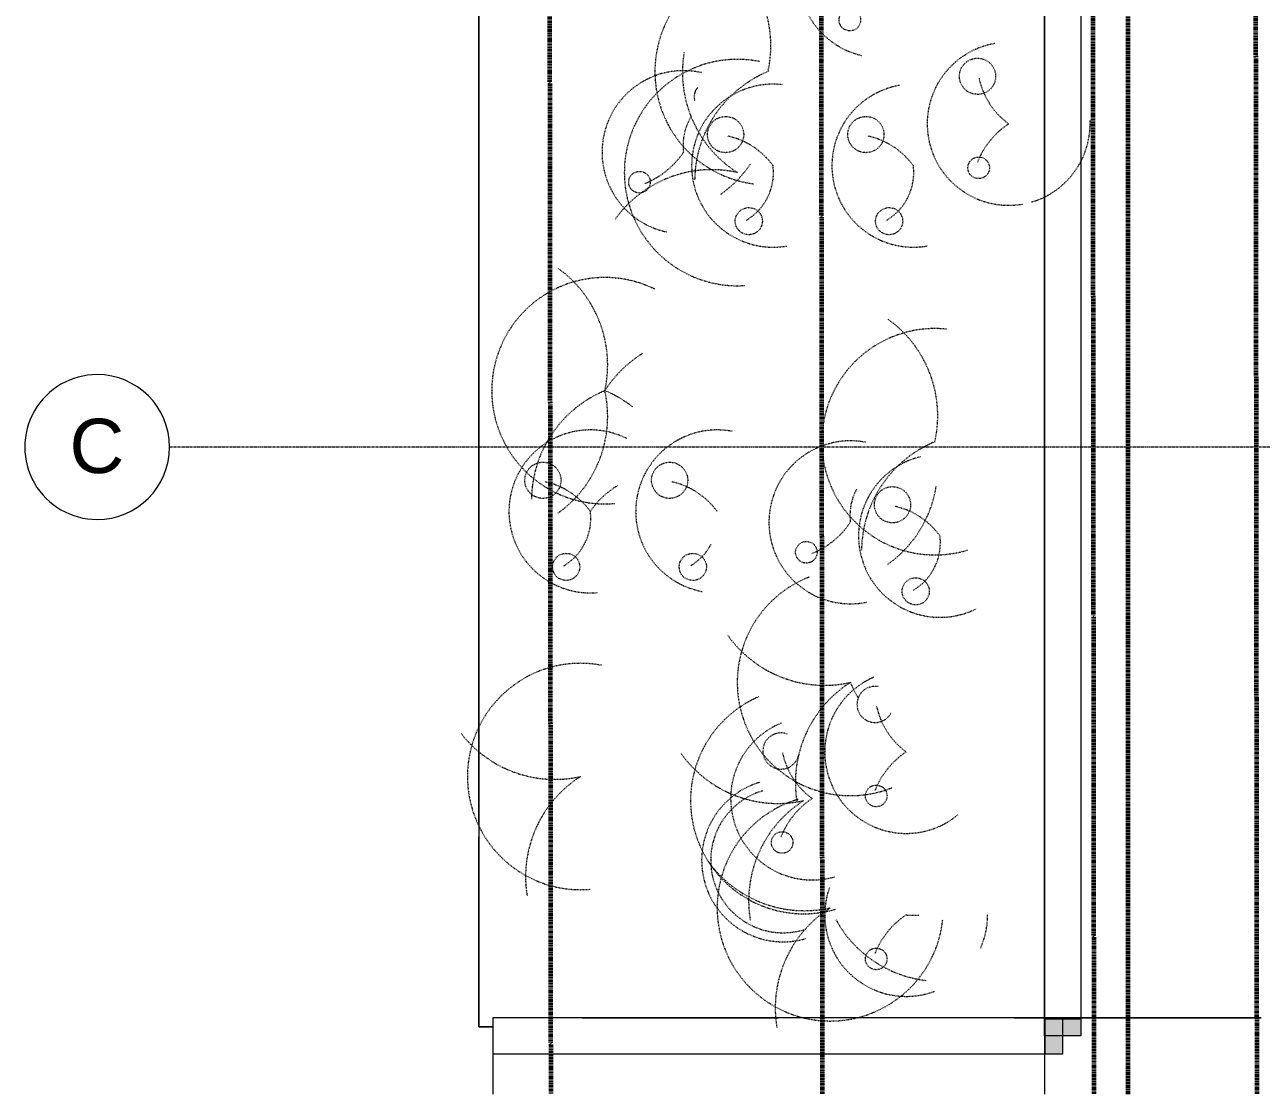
# Model space of a CAD drawing. Header units: inches. Extents: x -4105 to -1989, y 10980 to 12341.
# Drawn here: x -4104.6 to -3831.3, y 11044.2 to 11280.5 of the extents above; entities that cross this region are included whole.
import ezdxf

# ---------------------------------------------------------------- set-up
doc = ezdxf.new("R2010")
doc.units = ezdxf.units.IN
doc.header["$MEASUREMENT"] = 0
for name, pattern in [('Dash', [0.25, 0.125, -0.125]), ('Dash 1_16_', [0.12499999999999999, 0.06249999999999999, -0.06249999999999999]), ('Double Dash 3_8_', [0.9999999999999999, 0.3749999999999999, -0.125, 0.125, -0.125, 0.125, -0.125]), ('Grid Line 1_2_', [0.8749999999999999, 0.4999999999999999, -0.125, 0.125, -0.125])]:
    doc.linetypes.add(name, pattern=pattern)
for name, color, linetype, lineweight in [('0-1', 7, 'Continuous', 5), ('0-3', 7, 'Continuous', 9), ('0-4', 130, 'Double Dash 3_8_', 60), ('0-5', 155, 'Continuous', 5), ('A-DETL-GENF-HDLN-1', 253, 'Dash', 9), ('C-PROP-LINE-1', 130, 'Double Dash 3_8_', 60), ('C-PROP-LINE-2', 91, 'Dash 1_16_', 60), ('C-TOPO', 7, 'Continuous', 9), ('S-FNDN', 32, 'Continuous', 18), ('S-FNDN-3', 32, 'Continuous', 5), ('S-GRID-1', 1, 'Grid Line 1_2_', 9), ('S-GRID-IDEN', 1, 'Continuous', 9), ('S-GRID-IDEN-1', 165, 'Continuous', 9)]:
    doc.layers.add(name, color=color, linetype=linetype, lineweight=lineweight)
doc.styles.add('Arial', font='arial.ttf', dxfattribs={"height": 11.99999999999999})

# ---------------------------------------------------------------- blocks, each defined once
blk = doc.blocks.new('lupin 26755 - lupin 26755-1289252-ENLARGED FLOOR PLAN - 1ST FLOOR PLAN - EAST')
at = {"layer": 'A-DETL-GENF-HDLN-1'}
blk.add_circle((9.72402036047596, -6.624135792036927), 2.385424449560915, dxfattribs=at)
for centre, radius, start, end in [((4.796163466380675e-13, 1.907807245515869e-12), 18.00000000000001, 3.702555429209843e-13, 16.54103130027235), ((4.796163466380675e-13, 1.907807245515869e-12), 17.99999999999998, 201.9494705548255, 5.088887490341627e-14), ((-13.56788488736198, 9.876239818460293), 16.78176430737909, 282.0513600752058, 323.9486399247947), ((15.36415557014124, 10.23356551626938), 18.46031255312946, 213.6662963568679, 248.3337036431313), ((-10.4927474127294, -6.87401824273105), 4.000000000000001, 337.0000000000004, 74.21560983459985), ((-10.4927474127294, -6.87401824273105), 3.999999999999996, 159.5825768656345, 337.0000000000001)]:
    blk.add_arc(centre, radius, start, end, dxfattribs=at)
blk = doc.blocks.new('yew 26768 - yew 26768-1289254-ENLARGED FLOOR PLAN - 1ST FLOOR PLAN - EAST')
at = {"layer": 'A-DETL-GENF-HDLN-1'}
for radius, start, end in [(16, 3.702555429209855e-13, 16.54396406908798), (18, 3.702555429209843e-13, 16.5410712820173), (17.99999999999998, 196.5414356007822, 5.088887490341627e-14), (15.99999999999999, 196.5443739825487, 5.088887490341627e-14)]:
    blk.add_arc((4.90274487674469e-13, 1.91846538655227e-12), radius, start, end, dxfattribs=at)
blk = doc.blocks.new('fountain grass 26747 - fountain grass 26747-1289255-ENLARGED FLOOR PLAN - 1ST FLOOR PLAN - EAST')
at = {"layer": 'A-DETL-GENF-HDLN-1'}
for centre, radius, start, end in [((4.797991227229554e-13, 1.763448072169083e-12), 24.99999999999997, 169.4017390001134, 5.088887490341627e-14), ((-25.61229596486681, -5.699963132140173), 26.2388887779136, 307.8624035004421, 12.54658928984341), ((22.14111074176509, 14.08014557526531), 26.23888877791358, 212.4534107101565, 279.5465892898422), ((4.797991227229554e-13, 1.763448072169083e-12), 24.99999999999999, 3.702555429209835e-13, 4.880467171942472)]:
    blk.add_arc(centre, radius, start, end, dxfattribs=at)
blk = doc.blocks.new('fountain grass 26747 - fountain grass 26747-V107-ENLARGED FLOOR PLAN - 1ST FLOOR PLAN - EAST')
at = {"layer": 'A-DETL-GENF-HDLN-1'}
for centre, radius, start, end in [((4.797991227229554e-13, 1.763448072169083e-12), 25.00000000000001, 3.70255542920984e-13, 21.93133891297232), ((4.797991227229554e-13, 1.763448072169083e-12), 24.99999999999997, 201.3557426442682, 5.088887490341627e-14), ((-25.61229596486681, -5.699963132140173), 26.2388887779136, 305.4534107101574, 12.54658928984341), ((-10.02147299423047, 24.2497291392235), 26.23888877791362, 292.4534107101558, 300.8400580326166), ((22.14111074176509, 14.08014557526531), 26.23888877791358, 212.4534107101565, 279.5465892898422)]:
    blk.add_arc(centre, radius, start, end, dxfattribs=at)
blk = doc.blocks.new('fountain grass 26747 - fountain grass 26747-V111-ENLARGED FLOOR PLAN - 1ST FLOOR PLAN - EAST')
at = {"layer": 'A-DETL-GENF-HDLN-1'}
for centre, radius, start, end in [((4.797991227229554e-13, 1.763448072169083e-12), 25.00000000000001, 3.702555429209837e-13, 16.53909726722683), ((4.797991227229554e-13, 1.763448072169083e-12), 24.99999999999997, 203.3063437977648, 5.088887490341627e-14), ((-25.61229596486681, -5.699963132140173), 26.2388887779136, 305.4534107101574, 12.54658928984341), ((22.14111074176509, 14.08014557526531), 26.23888877791358, 212.4534107101565, 279.5465892898422)]:
    blk.add_arc(centre, radius, start, end, dxfattribs=at)
blk = doc.blocks.new('lupin 26755 - lupin 26755-V112-ENLARGED FLOOR PLAN - 1ST FLOOR PLAN - EAST')
at = {"layer": 'A-DETL-GENF-HDLN-1'}
blk.add_circle((9.72402036047596, -6.624135792036927), 2.385424449560915, dxfattribs=at)
for centre, radius, start, end in [((4.796163466380675e-13, 1.907807245515869e-12), 18.00000000000001, 3.702555429209846e-13, 39.28585590936463), ((4.796163466380675e-13, 1.907807245515869e-12), 17.99999999999998, 203.7039797173461, 5.088887490341627e-14), ((-13.56788488736198, 9.876239818460293), 16.78176430737909, 282.0513600752058, 323.9486399247947), ((15.36415557014124, 10.23356551626938), 18.46031255312946, 213.6662963568679, 248.3337036431313), ((-10.4927474127294, -6.87401824273105), 4.000000000000001, 337.0000000000004, 63.03634797400517), ((-10.4927474127294, -6.87401824273105), 3.999999999999996, 169.6967017150673, 337.0000000000001)]:
    blk.add_arc(centre, radius, start, end, dxfattribs=at)
blk = doc.blocks.new('fountain grass 26747 - fountain grass 26747-V113-ENLARGED FLOOR PLAN - 1ST FLOOR PLAN - EAST')
at = {"layer": 'A-DETL-GENF-HDLN-1'}
for centre, radius, start, end in [((4.797991227229554e-13, 1.763448072169083e-12), 24.99999999999999, 3.702555429209834e-13, 84.17198307636856), ((-10.02147299423047, 24.2497291392235), 26.23888877791362, 298.78721580939, 353.2113828884887), ((4.797991227229554e-13, 1.763448072169083e-12), 24.99999999999997, 196.5466246791916, 5.088887490341627e-14), ((-25.61229596486681, -5.699963132140173), 26.2388887779136, 305.4534107101574, 12.54658928984341), ((22.14111074176509, 14.08014557526531), 26.23888877791358, 212.4534107101565, 279.5465892898422)]:
    blk.add_arc(centre, radius, start, end, dxfattribs=at)
blk = doc.blocks.new('lupin 26755 - lupin 26755-V114-ENLARGED FLOOR PLAN - 1ST FLOOR PLAN - EAST')
at = {"layer": 'A-DETL-GENF-HDLN-1'}
blk.add_circle((9.72402036047596, -6.624135792036927), 2.385424449560915, dxfattribs=at)
for centre, radius, start, end in [((4.796163466380675e-13, 1.907807245515869e-12), 18, 65.817059381801, 90.13065406842348), ((4.796163466380675e-13, 1.907807245515869e-12), 18.00000000000001, 3.702555429209845e-13, 20.45814366975881), ((-12.13135021347823, 1.519532814657127), 12.22614567134238, 352.86050292685, 5.98887296336181), ((4.796163466380675e-13, 1.907807245515869e-12), 17.99999999999998, 250.6280435237697, 5.088887490341627e-14), ((15.36415557014124, 10.23356551626938), 18.46031255312946, 213.6662963568679, 248.3337036431313)]:
    blk.add_arc(centre, radius, start, end, dxfattribs=at)
blk = doc.blocks.new('lupin 26755 - lupin 26755-V115-ENLARGED FLOOR PLAN - 1ST FLOOR PLAN - EAST')
at = {"layer": 'A-DETL-GENF-HDLN-1'}
for centre, radius in [((-10.4927474127294, -6.87401824273105), 3.999999999999996), ((9.72402036047596, -6.624135792036927), 2.385424449560915)]:
    blk.add_circle(centre, radius, dxfattribs=at)
for centre, radius, start, end in [((4.796163466380675e-13, 1.907807245515869e-12), 18, 16.35196138053327, 92.51702096566595), ((4.796163466380675e-13, 1.907807245515869e-12), 18, 3.702555429209841e-13, 9.79663967804829), ((4.796163466380675e-13, 1.907807245515869e-12), 17.99999999999998, 189.7966766411103, 5.088887490341627e-14), ((-13.56788488736198, 9.876239818460293), 16.78176430737909, 282.0513600752058, 323.9486399247947), ((15.36415557014124, 10.23356551626938), 18.46031255312946, 213.6662963568679, 248.3337036431313)]:
    blk.add_arc(centre, radius, start, end, dxfattribs=at)
blk = doc.blocks.new('hydrangea 26752 - hydrangea 26752-V127-ENLARGED FLOOR PLAN - 1ST FLOOR PLAN - EAST')
at = {"layer": 'A-DETL-GENF-HDLN-1'}
blk.add_circle((9.724020360475961, -6.624135792037079), 2.385424449560913, dxfattribs=at)
for centre, radius, start, end in [((-13.56788488736198, 9.876239818460142), 16.78176430737908, 290.230661013858, 323.9486399247947), ((15.36415557014125, 10.23356551626923), 18.46031255312946, 213.6662963568679, 248.3337036431313), ((4.845492132926037e-13, 1.759425133487271e-12), 17.99999999999999, 243.5294117647056, 347.275151879705), ((-10.4927474127294, -6.874018242731196), 4.000000000000002, 337.0000000000003, 46.94221381710685), ((-10.4927474127294, -6.874018242731196), 3.999999999999996, 312.9370814967328, 337.0000000000001), ((4.845492132926037e-13, 1.759425133487271e-12), 18.00000000000001, 219.928213257643, 237.8813047939703)]:
    blk.add_arc(centre, radius, start, end, dxfattribs=at)
blk = doc.blocks.new('fountain grass 26747 - fountain grass 26747-V181-ENLARGED FLOOR PLAN - 1ST FLOOR PLAN - EAST')
at = {"layer": 'A-DETL-GENF-HDLN-1'}
for centre, radius, start, end in [((4.797991227229554e-13, -1.763448072169083e-12), 25.00000000000001, 359.9999999999996, 183.7852785340803), ((-25.61229596486681, 5.699963132140173), 26.2388887779136, 347.4534107101563, 54.54658928984227), ((22.14111074176509, -14.08014557526531), 26.23888877791358, 80.45341071015739, 147.5465892898431), ((4.797991227229554e-13, -1.763448072169083e-12), 25, 348.7588875501681, 359.9999999999993)]:
    blk.add_arc(centre, radius, start, end, dxfattribs=at)
blk = doc.blocks.new('lupin 26755 - lupin 26755-V182-ENLARGED FLOOR PLAN - 1ST FLOOR PLAN - EAST')
at = {"layer": 'A-DETL-GENF-HDLN-1'}
for centre, radius in [((-10.4927474127294, 6.87401824273105), 3.999999999999996), ((-5.362515209651792, -12.25532021359448), 3.000000000000002)]:
    blk.add_circle(centre, radius, dxfattribs=at)
for centre, radius, start, end in [((4.796163466380675e-13, -1.907807245515869e-12), 18, 103.728424109582, 296.4705882352935), ((-13.56788488736198, -9.876239818460293), 16.78176430737909, 36.05136007520499, 77.9486399247939), ((-12.13135021347823, -1.519532814657127), 12.22614567134238, 300.975504160931, 7.139497073149705)]:
    blk.add_arc(centre, radius, start, end, dxfattribs=at)
blk = doc.blocks.new('fountain grass 26747 - fountain grass 26747-V183-ENLARGED FLOOR PLAN - 1ST FLOOR PLAN - EAST')
at = {"layer": 'A-DETL-GENF-HDLN-1'}
for centre, radius, start, end in [((4.797991227229554e-13, -1.763448072169083e-12), 24.99999999999999, 84.15084360233871, 286.9510004589109), ((-25.61229596486681, 5.699963132140173), 26.2388887779136, 347.4534107101563, 54.54658928984227), ((10.02147299423079, -24.2497291392235), 26.23888877791361, 112.4534107101563, 179.5465892898423), ((-25.61229596486681, -5.699963132143699), 26.23888877791359, 305.4534107101574, 350.9832135132427)]:
    blk.add_arc(centre, radius, start, end, dxfattribs=at)
blk = doc.blocks.new('lupin 26755 - lupin 26755-V184-ENLARGED FLOOR PLAN - 1ST FLOOR PLAN - EAST')
at = {"layer": 'A-DETL-GENF-HDLN-1'}
blk.add_circle((9.72402036047596, 6.624135792036927), 2.385424449560915, dxfattribs=at)
for centre, radius, start, end in [((4.796163466380675e-13, -1.907807245515869e-12), 18.00000000000001, 359.9999999999996, 101.5171600572924), ((15.36415557014124, -10.23356551626938), 18.46031255312946, 111.6662963568684, 146.3337036431317), ((4.796163466380675e-13, -1.907807245515869e-12), 17.99999999999999, 259.3986677525091, 359.9999999999993), ((-12.13135021347823, -1.519532814657127), 12.22614567134238, 332.1345899589477, 7.139497073149705)]:
    blk.add_arc(centre, radius, start, end, dxfattribs=at)
blk = doc.blocks.new('lupin 26755 - lupin 26755-V185-ENLARGED FLOOR PLAN - 1ST FLOOR PLAN - EAST')
at = {"layer": 'A-DETL-GENF-HDLN-1'}
for centre, radius in [((-10.4927474127294, 6.87401824273105), 3.999999999999996), ((-5.362515209651792, -12.25532021359448), 3.000000000000002)]:
    blk.add_circle(centre, radius, dxfattribs=at)
for centre, radius, start, end in [((4.796163466380675e-13, -1.907807245515869e-12), 18, 83.51381217383275, 279.8024311534581), ((-13.56788488736198, -9.876239818460293), 16.78176430737909, 36.05136007520499, 77.9486399247939), ((-12.13135021347823, -1.519532814657127), 12.22614567134238, 300.975504160931, 7.139497073149705)]:
    blk.add_arc(centre, radius, start, end, dxfattribs=at)
blk = doc.blocks.new('lupin 26755 - lupin 26755-V186-ENLARGED FLOOR PLAN - 1ST FLOOR PLAN - EAST')
at = {"layer": 'A-DETL-GENF-HDLN-1'}
for centre, radius in [((-10.4927474127294, 6.87401824273105), 3.999999999999996), ((-5.362515209651792, -12.25532021359448), 3.000000000000002)]:
    blk.add_circle(centre, radius, dxfattribs=at)
for centre, radius, start, end in [((4.796163466380675e-13, -1.907807245515869e-12), 18, 99.80236232511075, 279.8024314611034), ((-13.56788488736198, -9.876239818460293), 16.78176430737909, 36.05136007520499, 77.9486399247939), ((-12.13135021347823, -1.519532814657127), 12.22614567134238, 300.975504160931, 7.139497073149705)]:
    blk.add_arc(centre, radius, start, end, dxfattribs=at)
blk = doc.blocks.new('fountain grass 26747 - fountain grass 26747-V187-ENLARGED FLOOR PLAN - 1ST FLOOR PLAN - EAST')
at = {"layer": 'A-DETL-GENF-HDLN-1'}
for centre, radius, start, end in [((4.797991227229554e-13, -1.763448072169083e-12), 24.99999999999999, 77.28357048980516, 262.6019769230377), ((-25.61229596486681, 5.699963132140173), 26.2388887779136, 347.4534107101563, 54.54658928984227), ((10.02147299423079, -24.2497291392235), 26.23888877791361, 112.4534107101563, 179.5465892898423), ((-25.61229596486681, -5.699963132143699), 26.23888877791358, 305.4534107101574, 325.8484774279888)]:
    blk.add_arc(centre, radius, start, end, dxfattribs=at)
blk = doc.blocks.new('lupin 26755 - lupin 26755-V188-ENLARGED FLOOR PLAN - 1ST FLOOR PLAN - EAST')
at = {"layer": 'A-DETL-GENF-HDLN-1'}
blk.add_circle((9.72402036047596, 6.624135792036927), 2.385424449560915, dxfattribs=at)
for centre, radius, start, end in [((4.796163466380675e-13, -1.907807245515869e-12), 18.00000000000001, 359.9999999999996, 78.2397057316305), ((15.36415557014124, -10.23356551626938), 18.46031255312946, 111.6662963568684, 146.3337036431317), ((4.796163466380675e-13, -1.907807245515869e-12), 17.99999999999999, 257.2863596465861, 359.9999999999993), ((-12.13135021347823, -1.519532814657127), 12.22614567134238, 328.1722619054286, 7.139497073149705), ((-5.362515209651792, -12.25532021359448), 3.000000000000003, 317.0421142444279, 359.9999999999993), ((-5.362515209651792, -12.25532021359448), 3.000000000000002, 359.9999999999996, 17.56087461498131)]:
    blk.add_arc(centre, radius, start, end, dxfattribs=at)
blk = doc.blocks.new('fountain grass 26747 - fountain grass 26747-V189-ENLARGED FLOOR PLAN - 1ST FLOOR PLAN - EAST')
at = {"layer": 'A-DETL-GENF-HDLN-1'}
for centre, radius, start, end in [((4.797991227229554e-13, -1.763448072169083e-12), 24.99999999999998, 63.83173750007226, 274.9782762420952), ((-25.61229596486681, 5.699963132140173), 26.2388887779136, 347.4534107101563, 54.54658928984227), ((22.14111074176509, -14.08014557526531), 26.23888877791358, 121.7174675126759, 147.5465892898431), ((10.02147299423079, -24.2497291392235), 26.23888877791361, 112.4534107101563, 179.5465892898423), ((-25.61229596486681, -5.699963132143699), 26.23888877791361, 305.4534107101574, 12.54658928984418), ((-10.02147299423047, -24.2497291392235), 26.23888877791362, 51.9256041393771, 67.54658928984378)]:
    blk.add_arc(centre, radius, start, end, dxfattribs=at)
blk = doc.blocks.new('lupin 26755 - lupin 26755-V190-ENLARGED FLOOR PLAN - 1ST FLOOR PLAN - EAST')
at = {"layer": 'A-DETL-GENF-HDLN-1'}
for centre, radius in [((-10.4927474127294, 6.87401824273105), 3.999999999999996), ((-5.362515209651792, -12.25532021359448), 3.000000000000002)]:
    blk.add_circle(centre, radius, dxfattribs=at)
for centre, radius, start, end in [((4.796163466380675e-13, -1.907807245515869e-12), 17.99999999999999, 63.52941176470579, 275.2941176470582), ((-13.56788488736198, -9.876239818460293), 16.78176430737909, 36.05136007520499, 77.9486399247939), ((15.36415557014124, -10.23356551626938), 18.46031255312946, 120.1509828104895, 146.3337036431317), ((-12.13135021347823, -1.519532814657127), 12.22614567134238, 300.975504160931, 7.139497073149705)]:
    blk.add_arc(centre, radius, start, end, dxfattribs=at)
blk = doc.blocks.new('lupin 26755 - lupin 26755-V191-ENLARGED FLOOR PLAN - 1ST FLOOR PLAN - EAST')
at = {"layer": 'A-DETL-GENF-HDLN-1'}
for centre, radius in [((-10.4927474127294, 6.87401824273105), 3.999999999999996), ((-5.362515209651792, -12.25532021359448), 3.000000000000002)]:
    blk.add_circle(centre, radius, dxfattribs=at)
for centre, radius, start, end in [((4.796163466380675e-13, -1.907807245515869e-12), 17.99999999999999, 79.39894213060771, 259.3991844883178), ((-13.56788488736198, -9.876239818460293), 16.78176430737909, 36.05136007520499, 77.9486399247939), ((-12.13135021347823, -1.519532814657127), 12.22614567134237, 300.975504160931, 332.1367271577615)]:
    blk.add_arc(centre, radius, start, end, dxfattribs=at)
blk = doc.blocks.new('CTR  - Topography_rvt-1-ENLARGED FLOOR PLAN - 1ST FLOOR PLAN - EAST')
at = {"layer": 'C-TOPO'}
for p, q in [((-4004.234252929691, 11242.02685546876), (-4004.234252929692, 11296.98925781251)), ((-4004.234252929692, 11296.98925781251), (-4004.234252929691, 11242.02685546876)), ((-3879.223754882816, 11295.09301757813), (-3879.223754882816, 11220.09898958554)), ((-3879.223754882816, 11220.09814453126), (-3879.223754882816, 11295.09301757813)), ((-3879.223754882816, 11295.09301757813), (-3879.223754882816, 11220.09814453126)), ((-4004.234252929691, 11242.02685546876), (-4004.234252929691, 11104.29638671876)), ((-4004.234252929691, 11104.29638671876), (-4004.234252929691, 11242.02685546876)), ((-3879.223754882817, 11220.09898958553), (-3879.223754882817, 11194.64213066491)), ((-3879.223754882816, 11200.42016601564), (-3879.223754882816, 11220.09814453126)), ((-3879.223754882816, 11220.09814453126), (-3879.223754882816, 11200.42016601564)), ((-3879.223754882816, 11194.63696289064), (-3879.223754882816, 11200.42016601564)), ((-3879.223754882816, 11200.42016601564), (-3879.223754882816, 11194.63696289064)), ((-3879.223754882816, 11136.54199218751), (-3879.223754882816, 11194.63696289064)), ((-3879.223754882816, 11194.63696289064), (-3879.223754882816, 11136.54199218751)), ((-3879.223754882816, 11194.63649098042), (-3879.223754882816, 11136.54199218751)), ((-3879.223754882816, 11090.16119315706), (-3879.223754882816, 11136.54199218751)), ((-3879.223754882816, 11090.16064453126), (-3879.223754882816, 11136.54199218751)), ((-3879.223754882816, 11136.54199218751), (-3879.223754882816, 11090.16064453126)), ((-4004.234252929691, 11104.29638671876), (-4004.234252929691, 11101.07446289064)), ((-4004.234252929691, 11104.29638671876), (-4004.234252929691, 11101.07446289064)), ((-4004.234252929691, 11092.07519531251), (-4004.234252929691, 11101.07446289064)), ((-4004.234252929691, 11101.07446289064), (-4004.234252929691, 11092.07519531251)), ((-4004.234252929691, 11092.07519531251), (-4004.234252929692, 11059.11474609376)), ((-4004.234252929692, 11059.11474609376), (-4004.234252929691, 11092.07519531251)), ((-3879.223754882816, 11090.16119315705), (-3879.223754882816, 11082.38172846601)), ((-3879.223754882816, 11085.00585937501), (-3879.223754882816, 11090.16064453126)), ((-3879.223754882816, 11090.16064453126), (-3879.223754882816, 11085.00585937501)), ((-3879.223754882816, 11082.38159179689), (-3879.223754882816, 11085.00585937501)), ((-3879.223754882816, 11085.00585937501), (-3879.223754882816, 11082.38159179689)), ((-3879.223754882816, 11082.38172846601), (-3879.223754882816, 11067.92431640626)), ((-3879.223754882816, 11067.92431640626), (-3879.223754882816, 11082.38159179689)), ((-3879.223754882816, 11082.38159179689), (-3879.223754882816, 11067.92431640626)), ((-3879.223754882816, 11067.92431640626), (-3879.223754882816, 11061.11425781251)), ((-3879.223754882816, 11061.11425781251), (-3879.223754882816, 11067.92431640626)), ((-3879.223754882816, 11067.92431640626), (-3879.223754882816, 11061.11425781251)), ((-3981.368774414066, 11061.11425781251), (-4001.123657226566, 11061.11425781251)), ((-4001.123657226566, 11061.11425781251), (-4001.123657226566, 11059.11474609376)), ((-3981.368774414066, 11061.11425781251), (-4001.123657226566, 11061.11425781251)), ((-4001.123657226566, 11061.11425781251), (-4001.123657226566, 11059.11474609376)), ((-3981.368774414066, 11061.11425781251), (-4001.123657226566, 11061.11425781251)), ((-4001.123657226566, 11061.11425781251), (-4001.123657226566, 11059.11474609376)), ((-3981.368774414066, 11061.11425781251), (-3938.079345703129, 11061.11425781251)), ((-3938.079345703129, 11061.11425781251), (-3981.368774414066, 11061.11425781251)), ((-3938.079345703129, 11061.11425781251), (-3981.368774414066, 11061.11425781251)), ((-3936.589233398441, 11061.11425781251), (-3938.079345703129, 11061.11425781251)), ((-3936.589233398441, 11061.11425781251), (-3938.079345703129, 11061.11425781251)), ((-3936.589233398441, 11061.11425781251), (-3938.079345703129, 11061.11425781251)), ((-3885.923583984379, 11061.11425781251), (-3936.589233398441, 11061.11425781251)), ((-3885.923583984379, 11061.11425781251), (-3936.589233398441, 11061.11425781251)), ((-3885.923583984379, 11061.11425781251), (-3936.589233398441, 11061.11425781251)), ((-3885.923583984379, 11061.11425781251), (-3879.223754882816, 11061.11425781251)), ((-3879.223754882816, 11061.11425781251), (-3885.923583984379, 11061.11425781251)), ((-3879.223754882816, 11061.11425781251), (-3885.923583984379, 11061.11425781251)), ((-3879.223754882816, 11061.11425781251), (-3831.323736679715, 11061.11425781251)), ((-3831.323736679715, 11061.11425781251), (-3879.223754882816, 11061.11425781251)), ((-3831.323736679715, 11061.11425781251), (-3879.223754882816, 11061.11425781251)), ((-4004.234252929692, 11059.11474609376), (-4001.123657226566, 11059.11474609376)), ((-4001.123657226566, 11059.11474609376), (-4004.234252929692, 11059.11474609376)), ((-4001.123657226566, 11059.11474609376), (-4001.123657226566, 11044.22869657995)), ((-3879.223754882816, 11057.11439611053), (-3879.223754882816, 11044.22869657995)), ((-3879.223754882816, 11057.11439611053), (-3879.223754882816, 11044.22869657995)), ((-3879.223754882816, 11057.11439611053), (-3879.223754882816, 11044.22869657995))]:
    blk.add_line(p, q, dxfattribs=at)
at = {"layer": '0-3'}
for name, p, rotation in [('hydrangea 26752 - hydrangea 26752-V127-ENLARGED FLOOR PLAN - 1ST FLOOR PLAN - EAST', (-3915.604240678577, 11291.2346218471), 270), ('fountain grass 26747 - fountain grass 26747-V181-ENLARGED FLOOR PLAN - 1ST FLOOR PLAN - EAST', (-3947.072966624367, 11247.82360000233), 89.99999999999982), ('lupin 26755 - lupin 26755-V115-ENLARGED FLOOR PLAN - 1ST FLOOR PLAN - EAST', (-3887.148855787346, 11258.59257181768), 270), ('lupin 26755 - lupin 26755-V188-ENLARGED FLOOR PLAN - 1ST FLOOR PLAN - EAST', (-3958.999713025252, 11252.32899782852), 180), ('lupin 26755 - lupin 26755-V184-ENLARGED FLOOR PLAN - 1ST FLOOR PLAN - EAST', (-3922.12044766229, 11170.56607345139), 180), ('fountain grass 26747 - fountain grass 26747-V107-ENLARGED FLOOR PLAN - 1ST FLOOR PLAN - EAST', (-3922.120447662292, 11135.19261201106), 270), ('fountain grass 26747 - fountain grass 26747-1289255-ENLARGED FLOOR PLAN - 1ST FLOOR PLAN - EAST', (-3981.740855454229, 11114.41854561311), 270), ('lupin 26755 - lupin 26755-V112-ENLARGED FLOOR PLAN - 1ST FLOOR PLAN - EAST', (-3909.787816460762, 11119.84852297323), 270), ('fountain grass 26747 - fountain grass 26747-V111-ENLARGED FLOOR PLAN - 1ST FLOOR PLAN - EAST', (-3932.443778373393, 11109.09324374581), 270), ('lupin 26755 - lupin 26755-1289252-ENLARGED FLOOR PLAN - 1ST FLOOR PLAN - EAST', (-3930.575832553472, 11109.56110130551), 270), ('yew 26768 - yew 26768-1289254-ENLARGED FLOOR PLAN - 1ST FLOOR PLAN - EAST', (-3936.987624846686, 11095.90637825241), 270), ('fountain grass 26747 - fountain grass 26747-V113-ENLARGED FLOOR PLAN - 1ST FLOOR PLAN - EAST', (-3926.56877837314, 11085.40551401493), 270), ('lupin 26755 - lupin 26755-V114-ENLARGED FLOOR PLAN - 1ST FLOOR PLAN - EAST', (-3909.787816460762, 11083.84852297323), 270)]:
    blk.add_blockref(name, p, dxfattribs=dict(at, rotation=rotation))
for name, p in [('fountain grass 26747 - fountain grass 26747-V187-ENLARGED FLOOR PLAN - 1ST FLOOR PLAN - EAST', (-3940.317868122394, 11270.12881276755)), ('lupin 26755 - lupin 26755-V185-ENLARGED FLOOR PLAN - 1ST FLOOR PLAN - EAST', (-3939.200476309275, 11249.34079667484)), ('lupin 26755 - lupin 26755-V186-ENLARGED FLOOR PLAN - 1ST FLOOR PLAN - EAST', (-3908.200476309275, 11249.34079667484)), ('fountain grass 26747 - fountain grass 26747-V189-ENLARGED FLOOR PLAN - 1ST FLOOR PLAN - EAST', (-3976.37313022143, 11199.63628039966)), ('fountain grass 26747 - fountain grass 26747-V183-ENLARGED FLOOR PLAN - 1ST FLOOR PLAN - EAST', (-3903.438602759432, 11188.36588839042)), ('lupin 26755 - lupin 26755-V190-ENLARGED FLOOR PLAN - 1ST FLOOR PLAN - EAST', (-3979.568008677423, 11172.9732643067)), ('lupin 26755 - lupin 26755-V191-ENLARGED FLOOR PLAN - 1ST FLOOR PLAN - EAST', (-3951.568008677423, 11172.9732643067)), ('lupin 26755 - lupin 26755-V182-ENLARGED FLOOR PLAN - 1ST FLOOR PLAN - EAST', (-3902.321210946313, 11167.57787229772))]:
    blk.add_blockref(name, p, dxfattribs=at)
blk = doc.blocks.new('Family - ___-1878357-ENLARGED FLOOR PLAN - 1ST FLOOR PLAN - EAST')
at = {"layer": 'C-PROP-LINE-1'}
for p, q in [((-3989.585078329567, 12244.25536324661), (-3988.3356382645, 11044.22869657994)), ((-3929.523027214917, 12184.68951180715), (-3928.335605738736, 11044.22869657994)), ((-3869.447957430832, 12124.6895118074), (-3868.323006570339, 11044.22869657994))]:
    blk.add_line(p, q, dxfattribs=at)
blk = doc.blocks.new('Family - ___-1878392-ENLARGED FLOOR PLAN - 1ST FLOOR PLAN - EAST')
at = {"layer": 'C-PROP-LINE-1'}
blk.add_line((-3833.410455548933, 12088.68951180736), (-3832.322987057451, 11044.22869657994), dxfattribs=at)
blk = doc.blocks.new('Grid - Grid Head - Circle-50561-ENLARGED FLOOR PLAN - 1ST FLOOR PLAN - EAST')
at = {"layer": 'S-GRID-IDEN-1'}
for centre, start, end in [((3.326430646399931e-61, -4.078299540852453e-18), 359.9999999999996, 179.9999999999998), ((-3.063147132161011e-60, 3.755506388259091e-17), 179.9999999999998, 359.9999999999993)]:
    blk.add_arc(centre, 0.2500000000000002, start, end, dxfattribs=at)
blk = doc.blocks.new('CTR - 1st Phase - Shell_rvt-1-ENLARGED FLOOR PLAN - 1ST FLOOR PLAN - EAST')
at = {"layer": 'S-GRID-1'}
blk.add_line((-1989.404374490011, 11187.18939611053), (-4072.564696330447, 11187.18939611053), dxfattribs=at)
at = {"layer": '0-4'}
for name in ['Family - ___-1878357-ENLARGED FLOOR PLAN - 1ST FLOOR PLAN - EAST', 'Family - ___-1878392-ENLARGED FLOOR PLAN - 1ST FLOOR PLAN - EAST']:
    blk.add_blockref(name, (0, 0), dxfattribs=at)
at = {"layer": '0-5', "xscale": 63.99999999999997, "yscale": 63.99999999999997, "zscale": 63.99999999999997, "rotation": 89.99999999999986}
blk.add_blockref('Grid - Grid Head - Circle-50561-ENLARGED FLOOR PLAN - 1ST FLOOR PLAN - EAST', (-4088.564696330445, 11187.18939611053), dxfattribs=at)
at = {"layer": 'S-GRID-IDEN', "insert": (-4094.672928950096, 11193.44327572375), "char_height": 11.99999999999999, "width": 14.74599999999999, "attachment_point": 1, "style": 'Arial'}
blk.add_mtext('C', dxfattribs=at)
blk = doc.blocks.new('Family - ___-1870007-ENLARGED FLOOR PLAN - 1ST FLOOR PLAN - EAST')
at = {"layer": 'C-PROP-LINE-2'}
blk.add_line((-3860.723736679692, 11044.22869657994), (-3860.723736679692, 11433.38939611053), dxfattribs=at)

msp = doc.modelspace()

# ---------------------------------------------------------------- hatches: boundary and pattern name
at = {"layer": 'S-FNDN-3'}
for points in [[(-3879.098595906398, 11060.88888061998), (-3871.223736679683, 11060.88888061998), (-3871.223736679683, 11061.11425781251), (-3879.223736679684, 11061.11425781251), (-3879.223736679684, 11060.88888061998)], [(-3879.098595906398, 11053.11439611053), (-3875.223736679685, 11053.11439611053), (-3875.223736679685, 11060.88888061998), (-3879.098595906398, 11060.88888061998)], [(-3879.098595906398, 11053.11439611053), (-3879.098595906398, 11057.11439611053), (-3879.173751289884, 11057.11439611053), (-3879.173751289884, 11053.11439611053)]]:
    msp.add_hatch(color=256, dxfattribs=at).paths.add_polyline_path(points, flags=0)
h = msp.add_hatch(color=256, dxfattribs=at)
h.paths.add_polyline_path([(-3879.173751289884, 11057.11439611053), (-3879.098595906398, 11057.11439611053), (-3879.098595906398, 11060.88888061998), (-3879.223736679684, 11060.88888061998), (-3879.223736679684, 11057.11439611053)], flags=0)
h.paths.add_polyline_path([(-3875.223736679685, 11057.11439611053), (-3871.223736679683, 11057.11439611053), (-3871.223736679683, 11060.88888061998), (-3875.223736679685, 11060.88888061998)], flags=0)

# ---------------------------------------------------------------- linework, layer by layer
at = {"layer": 'S-FNDN'}
for p, q in [((-3871.223736679678, 11299.01439611054), (-3871.223736679679, 11057.11439611052)), ((-3879.223736679678, 11194.64209634171), (-3879.223736679678, 11220.09918617276)), ((-3879.22373667968, 11082.38179895472), (-3879.22373667968, 11090.16119233176)), ((-3879.22373667968, 11057.11439611052), (-3879.22373667968, 11061.1142578125)), ((-3879.22373667968, 11060.88888061997), (-3871.223736679679, 11060.88888061997)), ((-3879.098595906394, 11053.11439611052), (-3879.098595906394, 11060.88888061997)), ((-3875.22373667968, 11060.88888061997), (-3875.22373667968, 11053.11439611052)), ((-3871.223736679679, 11057.11439611052), (-3879.22373667968, 11057.11439611052)), ((-3879.223754882812, 11053.11439611052), (-4001.123657226561, 11053.11439611052)), ((-3875.22373667968, 11053.11439611052), (-3879.17375128988, 11053.11439611052))]:
    msp.add_line(p, q, dxfattribs=at)

# ---------------------------------------------------------------- block references
at = {"layer": '0-1'}
for name in ['CTR - 1st Phase - Shell_rvt-1-ENLARGED FLOOR PLAN - 1ST FLOOR PLAN - EAST', 'CTR  - Topography_rvt-1-ENLARGED FLOOR PLAN - 1ST FLOOR PLAN - EAST']:
    msp.add_blockref(name, (0, 0), dxfattribs=at)
at = {"layer": 'C-PROP-LINE-2'}
msp.add_blockref('Family - ___-1870007-ENLARGED FLOOR PLAN - 1ST FLOOR PLAN - EAST', (0, 0), dxfattribs=at)

doc.saveas('drawing.dxf')
